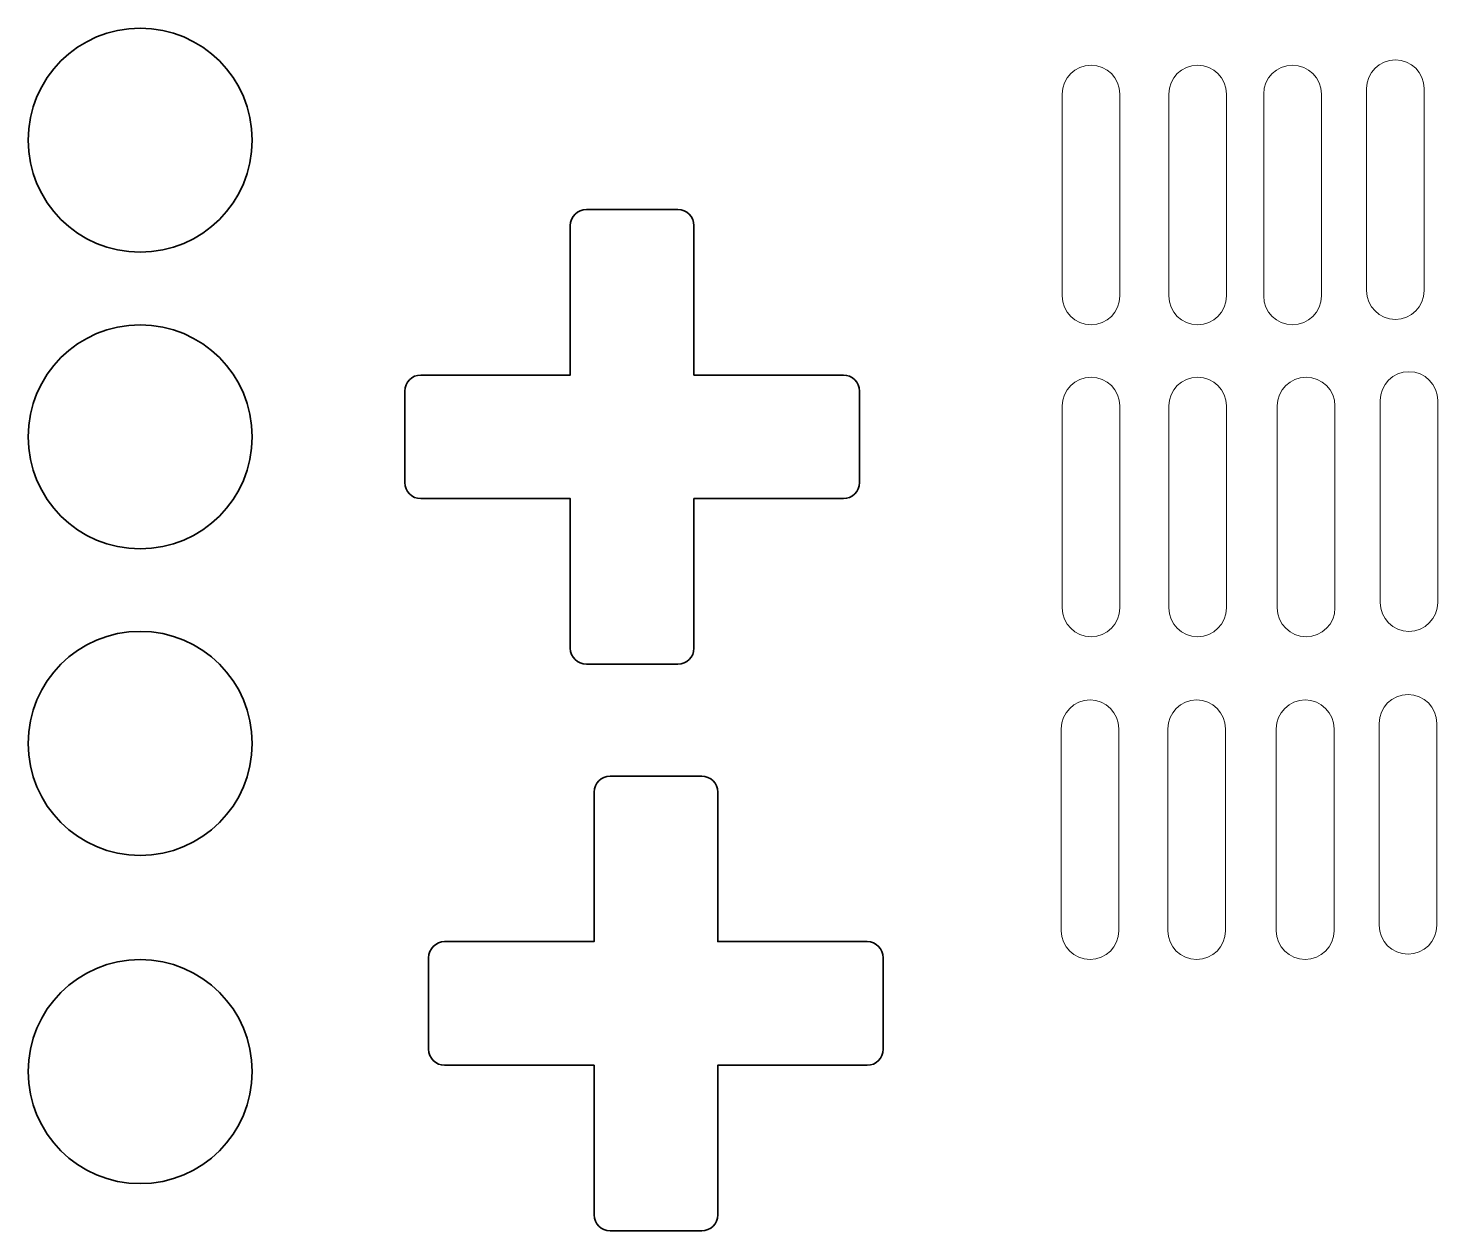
# Model space of a CAD drawing. Header units: millimetres. Extents: x -149 to 242, y 185 to 519.
import ezdxf

# ---------------------------------------------------------------- set-up
doc = ezdxf.new("R2010")
doc.units = ezdxf.units.MM
doc.header["$MEASUREMENT"] = 0
doc.layers.add('Laag 1', color=7, linetype='Continuous', lineweight=0)

msp = doc.modelspace()

# ---------------------------------------------------------------- linework, layer by layer
at = {"layer": 'Laag 1', "color": 18, "lineweight": 35, "true_color": 0x000000}
for centre in [(-117.74, 487.64), (-117.74, 405.38), (-117.74, 320.38), (-117.74, 229.37)]:
    msp.add_circle(centre, 31.06, dxfattribs=at)
at = {"layer": 'Laag 1', "color": 1, "lineweight": 9, "true_color": 0xff0000}
for points in [[(145.92, 436.44), (145.92, 436.44), (145.92, 436.44), (145.92, 436.44), (141.52, 436.44), (137.92, 440.04), (137.92, 444.44), (137.92, 444.44), (137.92, 500.44), (137.92, 500.44), (137.92, 504.84), (141.52, 508.44), (145.92, 508.44), (145.92, 508.44), (145.92, 508.44), (145.92, 508.44), (150.32, 508.44), (153.92, 504.84), (153.92, 500.44), (153.92, 500.44), (153.92, 444.44), (153.92, 444.44), (153.92, 440.04), (150.32, 436.44), (145.92, 436.44)], [(175.47, 436.44), (175.47, 436.44), (175.47, 436.44), (175.47, 436.44), (171.07, 436.44), (167.47, 440.04), (167.47, 444.44), (167.47, 444.44), (167.47, 500.44), (167.47, 500.44), (167.47, 504.84), (171.07, 508.44), (175.47, 508.44), (175.47, 508.44), (175.47, 508.44), (175.47, 508.44), (179.87, 508.44), (183.47, 504.84), (183.47, 500.44), (183.47, 500.44), (183.47, 444.44), (183.47, 444.44), (183.47, 440.04), (179.87, 436.44), (175.47, 436.44)], [(201.79, 436.44), (201.79, 436.44), (201.79, 436.44), (201.79, 436.44), (197.39, 436.44), (193.79, 440.04), (193.79, 444.44), (193.79, 444.44), (193.79, 500.44), (193.79, 500.44), (193.79, 504.84), (197.39, 508.44), (201.79, 508.44), (201.79, 508.44), (201.79, 508.44), (201.79, 508.44), (206.19, 508.44), (209.79, 504.84), (209.79, 500.44), (209.79, 500.44), (209.79, 444.44), (209.79, 444.44), (209.79, 440.04), (206.19, 436.44), (201.79, 436.44)], [(230.31, 437.94), (230.31, 437.94), (230.31, 437.94), (230.31, 437.94), (225.91, 437.94), (222.31, 441.54), (222.31, 445.94), (222.31, 445.94), (222.31, 501.94), (222.31, 501.94), (222.31, 506.34), (225.91, 509.94), (230.31, 509.94), (230.31, 509.94), (230.31, 509.94), (230.31, 509.94), (234.71, 509.94), (238.31, 506.34), (238.31, 501.94), (238.31, 501.94), (238.31, 445.94), (238.31, 445.94), (238.31, 441.54), (234.71, 437.94), (230.31, 437.94)], [(234.07, 351.44), (234.07, 351.44), (234.07, 351.44), (234.07, 351.44), (229.67, 351.44), (226.07, 355.04), (226.07, 359.44), (226.07, 359.44), (226.07, 415.44), (226.07, 415.44), (226.07, 419.84), (229.67, 423.44), (234.07, 423.44), (234.07, 423.44), (234.07, 423.44), (234.07, 423.44), (238.47, 423.44), (242.07, 419.84), (242.07, 415.44), (242.07, 415.44), (242.07, 359.44), (242.07, 359.44), (242.07, 355.04), (238.47, 351.44), (234.07, 351.44)], [(145.92, 349.94), (145.92, 349.94), (145.92, 349.94), (145.92, 349.94), (141.52, 349.94), (137.92, 353.54), (137.92, 357.94), (137.92, 357.94), (137.92, 413.94), (137.92, 413.94), (137.92, 418.34), (141.52, 421.94), (145.92, 421.94), (145.92, 421.94), (145.92, 421.94), (145.92, 421.94), (150.32, 421.94), (153.92, 418.34), (153.92, 413.94), (153.92, 413.94), (153.92, 357.94), (153.92, 357.94), (153.92, 353.54), (150.32, 349.94), (145.92, 349.94)], [(175.47, 349.94), (175.47, 349.94), (175.47, 349.94), (175.47, 349.94), (171.07, 349.94), (167.47, 353.54), (167.47, 357.94), (167.47, 357.94), (167.47, 413.94), (167.47, 413.94), (167.47, 418.34), (171.07, 421.94), (175.47, 421.94), (175.47, 421.94), (175.47, 421.94), (175.47, 421.94), (179.87, 421.94), (183.47, 418.34), (183.47, 413.94), (183.47, 413.94), (183.47, 357.94), (183.47, 357.94), (183.47, 353.54), (179.87, 349.94), (175.47, 349.94)], [(205.56, 349.94), (205.56, 349.94), (205.56, 349.94), (205.56, 349.94), (201.16, 349.94), (197.56, 353.54), (197.56, 357.94), (197.56, 357.94), (197.56, 413.94), (197.56, 413.94), (197.56, 418.34), (201.16, 421.94), (205.56, 421.94), (205.56, 421.94), (205.56, 421.94), (205.56, 421.94), (209.96, 421.94), (213.56, 418.34), (213.56, 413.94), (213.56, 413.94), (213.56, 357.94), (213.56, 357.94), (213.56, 353.54), (209.96, 349.94), (205.56, 349.94)], [(145.65, 260.43), (145.65, 260.43), (145.65, 260.43), (145.65, 260.43), (141.25, 260.43), (137.65, 264.03), (137.65, 268.43), (137.65, 268.43), (137.65, 324.43), (137.65, 324.43), (137.65, 328.83), (141.25, 332.43), (145.65, 332.43), (145.65, 332.43), (145.65, 332.43), (145.65, 332.43), (150.05, 332.43), (153.65, 328.83), (153.65, 324.43), (153.65, 324.43), (153.65, 268.43), (153.65, 268.43), (153.65, 264.03), (150.05, 260.43), (145.65, 260.43)], [(175.2, 260.43), (175.2, 260.43), (175.2, 260.43), (175.2, 260.43), (170.8, 260.43), (167.2, 264.03), (167.2, 268.43), (167.2, 268.43), (167.2, 324.43), (167.2, 324.43), (167.2, 328.83), (170.8, 332.43), (175.2, 332.43), (175.2, 332.43), (175.2, 332.43), (175.2, 332.43), (179.6, 332.43), (183.2, 328.83), (183.2, 324.43), (183.2, 324.43), (183.2, 268.43), (183.2, 268.43), (183.2, 264.03), (179.6, 260.43), (175.2, 260.43)], [(205.29, 260.43), (205.29, 260.43), (205.29, 260.43), (205.29, 260.43), (200.89, 260.43), (197.29, 264.03), (197.29, 268.43), (197.29, 268.43), (197.29, 324.43), (197.29, 324.43), (197.29, 328.83), (200.89, 332.43), (205.29, 332.43), (205.29, 332.43), (205.29, 332.43), (205.29, 332.43), (209.69, 332.43), (213.29, 328.83), (213.29, 324.43), (213.29, 324.43), (213.29, 268.43), (213.29, 268.43), (213.29, 264.03), (209.69, 260.43), (205.29, 260.43)], [(233.81, 261.94), (233.81, 261.94), (233.81, 261.94), (233.81, 261.94), (229.41, 261.94), (225.81, 265.54), (225.81, 269.94), (225.81, 269.94), (225.81, 325.94), (225.81, 325.94), (225.81, 330.34), (229.41, 333.94), (233.81, 333.94), (233.81, 333.94), (233.81, 333.94), (233.81, 333.94), (238.21, 333.94), (241.81, 330.34), (241.81, 325.94), (241.81, 325.94), (241.81, 269.94), (241.81, 269.94), (241.81, 265.54), (238.21, 261.94), (233.81, 261.94)]]:
    msp.add_open_spline(points, degree=3, knots=[0, 0, 0, 0, 1, 1, 1, 2, 2, 2, 3, 3, 3, 4, 4, 4, 5, 5, 5, 6, 6, 6, 7, 7, 7, 8, 8, 8, 8], dxfattribs=at)
at = {"layer": 'Laag 1', "color": 18, "lineweight": 35, "true_color": 0x000000}
for points in [[(77.26, 422.52), (77.26, 422.52), (35.81, 422.52), (35.81, 422.52), (35.81, 422.52), (35.81, 463.96), (35.81, 463.96), (35.81, 466.42), (33.82, 468.41), (31.37, 468.41), (31.37, 468.41), (5.98, 468.41), (5.98, 468.41), (3.52, 468.41), (1.53, 466.42), (1.53, 463.96), (1.53, 463.96), (1.53, 422.52), (1.53, 422.52), (1.53, 422.52), (-39.91, 422.52), (-39.91, 422.52), (-42.37, 422.52), (-44.36, 420.53), (-44.36, 418.07), (-44.36, 418.07), (-44.36, 392.68), (-44.36, 392.68), (-44.36, 390.23), (-42.37, 388.24), (-39.91, 388.24), (-39.91, 388.24), (1.53, 388.24), (1.53, 388.24), (1.53, 388.24), (1.53, 346.79), (1.53, 346.79), (1.53, 344.34), (3.52, 342.35), (5.98, 342.35), (5.98, 342.35), (31.37, 342.35), (31.37, 342.35), (33.82, 342.35), (35.81, 344.34), (35.81, 346.79), (35.81, 346.79), (35.81, 388.24), (35.81, 388.24), (35.81, 388.24), (77.26, 388.24), (77.26, 388.24), (79.71, 388.24), (81.7, 390.23), (81.7, 392.68), (81.7, 392.68), (81.7, 418.07), (81.7, 418.07), (81.7, 420.53), (79.71, 422.52), (77.26, 422.52)], [(83.85, 265.4), (83.85, 265.4), (42.41, 265.4), (42.41, 265.4), (42.41, 265.4), (42.41, 306.84), (42.41, 306.84), (42.41, 309.3), (40.42, 311.29), (37.96, 311.29), (37.96, 311.29), (12.57, 311.29), (12.57, 311.29), (10.11, 311.29), (8.12, 309.3), (8.12, 306.84), (8.12, 306.84), (8.12, 265.4), (8.12, 265.4), (8.12, 265.4), (-33.32, 265.4), (-33.32, 265.4), (-35.78, 265.4), (-37.77, 263.41), (-37.77, 260.95), (-37.77, 260.95), (-37.77, 235.56), (-37.77, 235.56), (-37.77, 233.11), (-35.78, 231.11), (-33.32, 231.11), (-33.32, 231.11), (8.12, 231.11), (8.12, 231.11), (8.12, 231.11), (8.12, 189.67), (8.12, 189.67), (8.12, 187.21), (10.11, 185.22), (12.57, 185.22), (12.57, 185.22), (37.96, 185.22), (37.96, 185.22), (40.42, 185.22), (42.41, 187.21), (42.41, 189.67), (42.41, 189.67), (42.41, 231.11), (42.41, 231.11), (42.41, 231.11), (83.85, 231.11), (83.85, 231.11), (86.31, 231.11), (88.3, 233.11), (88.3, 235.56), (88.3, 235.56), (88.3, 260.95), (88.3, 260.95), (88.3, 263.41), (86.31, 265.4), (83.85, 265.4)]]:
    msp.add_open_spline(points, degree=3, knots=[0, 0, 0, 0, 1, 1, 1, 2, 2, 2, 3, 3, 3, 4, 4, 4, 5, 5, 5, 6, 6, 6, 7, 7, 7, 8, 8, 8, 9, 9, 9, 10, 10, 10, 11, 11, 11, 12, 12, 12, 13, 13, 13, 14, 14, 14, 15, 15, 15, 16, 16, 16, 17, 17, 17, 18, 18, 18, 19, 19, 19, 20, 20, 20, 20], dxfattribs=at)

doc.saveas('drawing.dxf')
